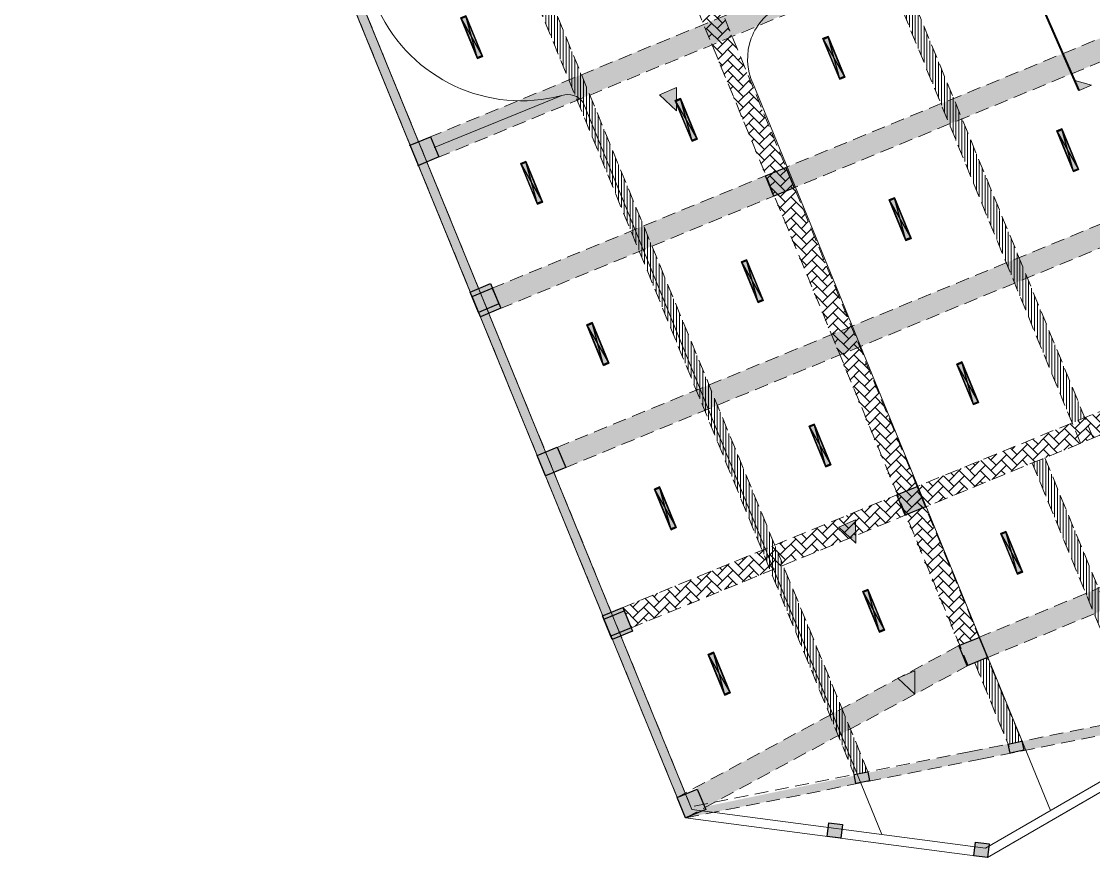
# Model space of a CAD drawing. Header units: inches. Extents: x 1182429 to 1211915, y -922309 to -906718.
# Drawn here: x 1193169 to 1194340, y -918304 to -917391 of the extents above; entities that cross this region are included whole.
import ezdxf

# ---------------------------------------------------------------- set-up
doc = ezdxf.new("R2010")
doc.units = ezdxf.units.IN
doc.header["$LTSCALE"] = 6
doc.linetypes.add('CONTINOUS', pattern=[2000000.0, 1000000.0, 1000000.0])
doc.linetypes.add('DASHED2', pattern=[0.375, 0.25, -0.125])
for name, color, linetype in [('A-CUTOUT', 3, 'CONTINOUS'), ('CELLING', 34, 'Continuous'), ('COLL SIZE', 160, 'Continuous'), ('door', 5, 'Continuous'), ('E-WIRING', 5, 'Continuous'), ('FITTING', 24, 'Continuous')]:
    doc.layers.add(name, color=color, linetype=linetype)
for name, color, linetype, lineweight in [('col hatch', 13, 'Continuous', 30), ('column', 240, 'Continuous', 25), ('DIM-2', 1, 'Continuous', 13), ('Hatch', 251, 'Continuous', 0), ('v.b', 200, 'Continuous', 5), ('W', 250, 'Continuous', 5), ('wall new', 3, 'Continuous', 25)]:
    doc.layers.add(name, color=color, linetype=linetype, lineweight=lineweight)
pattern_1 = [(45, (54985.341, -15499.118), (0, 11.494727835), [24.384, -8.128]), (135, (54991.088, -15493.37), (1e-15, 11.494727835), [24.384, -8.128])]
pattern_2 = [(90, (63759.2494, -15499.1176), (-3.175, 0), [])]
pattern_3 = [(0, (-27.8192783, 2.9401021), (0, 0.001397), [0.001016, -0.000381]), (90, (-27.8192783, 2.9401021), (-0.001397, 0), [0.001016, -0.000381])]

# ---------------------------------------------------------------- blocks, each defined once
blk = doc.blocks.new('sdfdsf')
at = {"lineweight": -3}
blk.add_hatch(color=7, dxfattribs=at).paths.add_polyline_path([(23236.7, 14983.3), (23242.1, 14983.3), (23242.1, 15029.5), (23236.7, 15029.5)])
at = {"layer": 'Hatch'}
h = blk.add_hatch(dxfattribs=at)
h.set_pattern_fill('ANGLE', color=5, scale=0.0002)
h.set_pattern_definition(pattern_3)
h.paths.add_polyline_path([(23236.4, 15029.5), (23242.4, 15029.5), (23242.4, 15030.4), (23236.4, 15030.4)])
h = blk.add_hatch(dxfattribs=at)
h.set_pattern_fill('ANGLE', color=5, scale=0.0002)
h.set_pattern_definition(pattern_3)
h.paths.add_polyline_path([(23236.4, 14983.3), (23242.4, 14983.3), (23242.4, 14982.4), (23236.4, 14982.4)])
for p, q in [((23242.4, 15030.4), (23236.4, 14982.4)), ((23242.4, 14982.4), (23236.4, 15030.4))]:
    blk.add_line(p, q)
at = {"layer": 'CELLING', "color": 5}
for points in [[(23236.4, 14982.4), (23242.4, 14982.4), (23242.4, 15030.4), (23236.4, 15030.4)], [(23242.4, 15029.5), (23236.4, 15029.5), (23236.4, 15030.4), (23242.4, 15030.4)], [(23236.4, 15029.5), (23242.4, 15029.5), (23242.4, 15030.4), (23236.4, 15030.4)], [(23236.7, 14983.3), (23242.1, 14983.3), (23242.1, 15029.5), (23236.7, 15029.5)], [(23236.4, 14983.3), (23242.4, 14983.3), (23242.4, 14982.4), (23236.4, 14982.4)], [(23236.4, 14983.3), (23242.4, 14983.3), (23242.4, 14982.4), (23236.4, 14982.4)]]:
    blk.add_lwpolyline(points, close=True, dxfattribs=at)

msp = doc.modelspace()

# ---------------------------------------------------------------- hatches: boundary and pattern name
at = {"layer": 'A-CUTOUT', "lineweight": 0, "ltscale": 0.3, "true_color": 0xffc6b3}
h = msp.add_hatch(dxfattribs=at)
h.set_pattern_fill('AR-BRSTD', color=31, scale=0.08)
h.set_pattern_definition([(0, (54985.341, -15499.1176), (0, 5.419344), []), (90, (54985.341, -15499.118), (-8.128, 5.419344), [5.419344, -5.419344])])
h.paths.add_polyline_path([(1193662.8, -917497.4), (1193615.9, -917516.8), (1193625, -917538.7), (1194372.8, -917230.3), (1194505.9, -917172.3), (1194594.1, -917133.8), (1194588.3, -917123.3), (1194582.4, -917112.7), (1194489.3, -917153.3), (1194353.7, -917212.5)])
h = msp.add_hatch(dxfattribs=at)
h.set_pattern_fill('AR-BRSTD', color=31, scale=0.08)
h.set_pattern_definition([(0, (63759.2494, -15499.1176), (0, 5.419344), []), (90, (63759.249, -15499.118), (-8.128, 5.419344), [5.419344, -5.419344])])
h.paths.add_polyline_path([(1193754.4, -917855.9), (1194672.3, -917478.6), (1194671.4, -917505), (1193763.5, -917878)])
at = {"layer": 'col hatch', "ltscale": 100, "true_color": 0x52271e}
h = msp.add_hatch(color=19, dxfattribs=at)
h.dxf.hatch_style = 1
h.paths.add_polyline_path([(1194051, -918266.1), (1194065.9, -918268.1), (1194063.9, -918283), (1194049.1, -918281)])
h = msp.add_hatch(color=19, dxfattribs=at)
h.dxf.hatch_style = 1
h.paths.add_polyline_path([(1194211.3, -918287.2), (1194226.1, -918289.2), (1194224.2, -918304.1), (1194209.3, -918302.1)])
at = {"layer": 'COLL SIZE', "lineweight": 25, "ltscale": 100, "true_color": 0xffc6b3}
h = msp.add_hatch(color=31, dxfattribs=at)
h.dxf.hatch_style = 1
h.paths.add_polyline_path([(1194247, -918180.1), (1194261.7, -918177), (1194263.8, -918186.8), (1194249.1, -918189.9)])
h = msp.add_hatch(color=31, dxfattribs=at)
h.dxf.hatch_style = 1
h.paths.add_polyline_path([(1194078.7, -918213.4), (1194093.4, -918210.5), (1194095.4, -918220.3), (1194080.6, -918223.2)])
at = {"layer": 'column', "ltscale": 10, "true_color": 0xffc6b3}
h = msp.add_hatch(color=31, dxfattribs=at)
h.dxf.hatch_style = 1
h.paths.add_polyline_path([(1193593.7, -917525.8), (1193615.8, -917516.6), (1193625, -917538.7), (1193602.9, -917547.9)])
at = {"layer": 'column', "ltscale": 10}
h = msp.add_hatch(color=256, dxfattribs=at)
h.dxf.hatch_style = 1
h.paths.add_polyline_path([(1193593.7, -917525.8), (1193615.8, -917516.6), (1193625, -917538.7), (1193602.9, -917547.9)])
at = {"layer": 'column', "ltscale": 10, "true_color": 0xffc6b3}
h = msp.add_hatch(color=31, dxfattribs=at)
h.dxf.hatch_style = 1
h.paths.add_polyline_path([(1193981.9, -917559.3), (1194004.1, -917550.2), (1194013.2, -917572.3), (1193991, -917581.5)])
at = {"layer": 'column', "ltscale": 10}
h = msp.add_hatch(color=256, dxfattribs=at)
h.dxf.hatch_style = 1
h.paths.add_polyline_path([(1193981.9, -917559.3), (1194004.1, -917550.2), (1194013.2, -917572.3), (1193991, -917581.5)])
h = msp.add_hatch(color=256, dxfattribs=at)
h.dxf.hatch_style = 1
h.paths.add_polyline_path([(1193659.2, -917686.3), (1193681.4, -917677.1), (1193690.6, -917699.3), (1193668.4, -917708.5)])
at = {"layer": 'column', "ltscale": 10, "true_color": 0xffc6b3}
h = msp.add_hatch(color=31, dxfattribs=at)
h.dxf.hatch_style = 1
h.paths.add_polyline_path([(1193661.2, -917691.1), (1193683.3, -917681.9), (1193692.5, -917704), (1193670.4, -917713.3)])
h = msp.add_hatch(color=31, dxfattribs=at)
h.dxf.hatch_style = 1
h.paths.add_polyline_path([(1193732.2, -917865), (1193754.3, -917855.8), (1193763.5, -917878), (1193741.4, -917887.2)])
at = {"layer": 'column', "ltscale": 10}
h = msp.add_hatch(color=256, dxfattribs=at)
h.dxf.hatch_style = 1
h.paths.add_polyline_path([(1193732.2, -917865), (1193754.3, -917855.8), (1193763.5, -917878), (1193741.4, -917887.2)])
at = {"layer": 'column', "ltscale": 10, "true_color": 0xffc6b3}
h = msp.add_hatch(color=31, dxfattribs=at)
h.dxf.hatch_style = 1
h.paths.add_polyline_path([(1194125.2, -917908), (1194147.4, -917898.9), (1194156.5, -917921), (1194134.3, -917930.2)])
at = {"layer": 'column', "ltscale": 10}
h = msp.add_hatch(color=256, dxfattribs=at)
h.dxf.hatch_style = 1
h.paths.add_polyline_path([(1194125.2, -917908), (1194147.4, -917898.9), (1194156.5, -917921), (1194134.3, -917930.2)])
at = {"layer": 'column', "ltscale": 10, "true_color": 0xffc6b3}
h = msp.add_hatch(color=31, dxfattribs=at)
h.dxf.hatch_style = 1
h.paths.add_polyline_path([(1193803.6, -918040.1), (1193825.8, -918030.9), (1193835, -918053.1), (1193812.8, -918062.3)])
at = {"layer": 'column', "ltscale": 10}
h = msp.add_hatch(color=256, dxfattribs=at)
h.dxf.hatch_style = 1
h.paths.add_polyline_path([(1193805.1, -918043.7), (1193827.3, -918034.5), (1193836.5, -918056.7), (1193814.3, -918065.9)])
at = {"layer": 'column', "ltscale": 10, "true_color": 0xffc6b3}
h = msp.add_hatch(color=31, dxfattribs=at)
h.dxf.hatch_style = 1
h.paths.add_polyline_path([(1194192.9, -918072.6), (1194215.1, -918063.5), (1194224.2, -918085.7), (1194202, -918094.8)])
at = {"layer": 'column', "ltscale": 10}
h = msp.add_hatch(color=256, dxfattribs=at)
h.dxf.hatch_style = 1
h.paths.add_polyline_path([(1194192.9, -918072.6), (1194215.1, -918063.5), (1194224.2, -918085.7), (1194202, -918094.8)])
at = {"layer": 'column', "ltscale": 10, "true_color": 0xffc6b3}
h = msp.add_hatch(color=31, dxfattribs=at)
h.dxf.hatch_style = 1
h.paths.add_polyline_path([(1193885.2, -918238.5), (1193907.3, -918229.3), (1193916.5, -918251.4), (1193894.4, -918260.6)])
at = {"layer": 'column', "ltscale": 10}
h = msp.add_hatch(color=256, dxfattribs=at)
h.dxf.hatch_style = 1
h.paths.add_polyline_path([(1193885.2, -918238.5), (1193907.3, -918229.3), (1193916.5, -918251.4), (1193894.4, -918260.6)])
at = {"layer": 'DIM-2', "ltscale": 0.3, "true_color": 0xffc6b3}
h = msp.add_hatch(color=31, dxfattribs=at)
h.dxf.hatch_style = 1
h.paths.add_polyline_path([(1194153.9, -917076.2), (1194158.8, -917087.4), (1194167.3, -917070.3)])
h.paths.add_polyline_path([(1194319.5, -917455.1), (1194324.4, -917466.3), (1194337.9, -917460.4)])
at = {"layer": 'door', "lineweight": 0, "ltscale": 0.3, "true_color": 0xffc6b3}
h = msp.add_hatch(dxfattribs=at)
h.set_pattern_fill('AR-HBONE', color=31, scale=0.08)
h.set_pattern_definition(pattern_1)
h.paths.add_polyline_path([(1195610, -917157.4), (1195271.1, -916983.3), (1195244.4, -916969.6), (1195225.8, -916985.3), (1194679.5, -917287.9), (1194384.2, -917393.9), (1193683.4, -917681.9), (1193692.5, -917704), (1194393.4, -917416.1), (1194678.6, -917313.5), (1194712.2, -917297.3), (1194930.8, -917176.1), (1195220.9, -917015.4), (1195260.2, -917004.6), (1195599.1, -917178.8)])
h = msp.add_hatch(dxfattribs=at)
h.set_pattern_fill('AR-HBONE', color=31, scale=0.08)
h.set_pattern_definition(pattern_1)
h.paths.add_polyline_path([(1193855.7, -917252.2), (1193877.9, -917243.1), (1194215.1, -918063.5), (1194193, -918072.5)])
h = msp.add_hatch(dxfattribs=at)
h.set_pattern_fill('AR-HBONE', color=31, scale=0.08)
h.set_pattern_definition(pattern_1)
h.paths.add_polyline_path([(1194263, -917877.3), (1194508.9, -917776.2), (1194499.8, -917754), (1193825.8, -918031), (1193835, -918053.1)])
h = msp.add_hatch(dxfattribs=at)
h.set_pattern_fill('AR-HBONE', color=31, scale=0.08)
h.set_pattern_definition(pattern_1)
h.paths.add_polyline_path([(1193915.6, -918249.3), (1194202, -918094.8), (1194493.3, -917975.1), (1194839.4, -918020.7), (1195098.2, -918153.6), (1195109.2, -918132.3), (1194850.3, -917999.3), (1194846.5, -917997.4), (1194489.9, -917950.4), (1194484.2, -917952.8), (1194192.9, -918072.6), (1193906.4, -918227.1)])
at = {"layer": 'FITTING', "lineweight": 0, "ltscale": 0.3, "true_color": 0xffc6b3}
h = msp.add_hatch(dxfattribs=at)
h.set_pattern_fill('ANSI31', color=31, angle=45)
h.set_pattern_definition(pattern_2)
h.paths.add_polyline_path([(1194042.4, -918124.8), (1194078.7, -918213.4), (1194093.7, -918210.4), (1193609.7, -917032.6), (1193595.9, -917038.3), (1193806.8, -917551.5), (1193949.3, -917898.4)])
h = msp.add_hatch(dxfattribs=at)
h.set_pattern_fill('ANSI31', color=31, angle=45)
h.set_pattern_definition([(90, (63756.4746, -15500.258), (-3.175, 0), [])])
h.paths.add_polyline_path([(1194066, -917180), (1194330.5, -917823.6), (1194316.7, -917829.3), (1194047.1, -917173.5), (1194061, -917167.8)])
h = msp.add_hatch(dxfattribs=at)
h.set_pattern_fill('ANSI31', color=31, angle=45)
h.set_pattern_definition(pattern_2)
h.paths.add_polyline_path([(1194280.7, -917891.7), (1194273.1, -917873.1), (1194286.9, -917867.4), (1194402.6, -918148.9), (1194387.6, -918151.9)])
h = msp.add_hatch(dxfattribs=at)
h.set_pattern_fill('ANSI31', color=31, angle=45)
h.set_pattern_definition([(90, (63618.3435, -15527.19), (-3.175, 0), [])])
h.paths.add_polyline_path([(1194212.2, -918096), (1194210.3, -918091.4), (1194224.2, -918085.7), (1194261.7, -918177), (1194246.7, -918180)])
at = {"layer": 'W', "ltscale": 10}
h = msp.add_hatch(color=256, dxfattribs=at)
h.dxf.hatch_style = 1
h.paths.add_polyline_path([(1193866.1, -917470.8), (1193884.6, -917488.3), (1193884.4, -917462.8)])
h = msp.add_hatch(color=256, dxfattribs=at)
h.dxf.hatch_style = 1
h.paths.add_polyline_path([(1194061.8, -917943), (1194080.4, -917960.5), (1194080.1, -917935)])
h = msp.add_hatch(color=256, dxfattribs=at)
h.dxf.hatch_style = 1
h.paths.add_polyline_path([(1194126.4, -918108.2), (1194144.9, -918125.7), (1194144.7, -918100.2)])
at = {"layer": 'wall new', "lineweight": 9, "ltscale": 6, "true_color": 0xffc6b3}
h = msp.add_hatch(dxfattribs=at)
h.set_pattern_fill('AR-CONC', color=31, scale=0.06)
h.set_pattern_definition([(50, (73495.981, -15499.118), (10.93108014, -0.95634513), [1.143, -12.573]), (355, (73495.981, -15499.118), (-2.114605285, 11.46341071), [0.9144, -10.05843505]), (100.4514447, (73496.892, -15499.197), (8.816474825, 10.507065115), [0.97140053, -10.68541468]), (46.1842, (73495.981, -15496.07), (16.26474245, -2.52253968), [1.7145, -18.8595]), (96.6355576, (73497.336, -15496.28), (14.24424804, 14.84556748), [1.45710139, -16.02813649]), (351.1841512, (73495.981, -15496.07), (14.24424804, 14.84556748), [1.37159802, -15.08758392]), (21, (73497.505, -15496.832), (9.096863476, -6.13591189), [1.143, -12.573]), (326, (73497.505, -15496.832), (3.7081217, 11.05127797), [0.9144, -10.0584]), (71.451445, (73498.263, -15497.343), (12.80498516, 4.91536613), [0.97140053, -10.68539626]), (37.5, (73495.981, -15499.1176), (0.185316195, 5.073302332), [0, -9.93648, 0, -10.2108, 0, -10.0965]), (7.5, (73495.981, -15499.1176), (4.00917975, 6.01083449), [0, -5.82168, 0, -9.70788, 0, -3.8481]), (327.5, (73492.5824, -15499.1176), (8.13543571, -0.34372464), [0, -3.81, 0, -11.8872, 0, -15.7734]), (317.5, (73491.0584, -15499.1176), (8.887750883, 1.525589462), [0, -4.953, 0, -7.89432, 0, -11.2014])])
h.paths.add_polyline_path([(1194691.6, -918163.4), (1194822.7, -918181.7), (1194931.4, -918175.4), (1195046.1, -918168.8), (1195119.6, -918164.6), (1195256.8, -918164.6), (1195981.2, -916754.8), (1194850.7, -915632.2), (1194198, -915899.7), (1194257.2, -916043.2), (1193169.1, -916488.6), (1193894.4, -918260.6), (1194211.5, -918197.6), (1194511.1, -918138.1)])
h.paths.add_polyline_path([(1194693, -918153.4), (1194823.1, -918171.7), (1194930.9, -918165.5), (1195045.5, -918158.8), (1195119.3, -918154.6), (1195250.7, -918154.6), (1195969, -916756.7), (1194848.3, -915643.9), (1194211.1, -915905.1), (1194270.3, -916048.6), (1193182.1, -916494.1), (1193901.4, -918251.5), (1194209.1, -918187.5), (1194509.1, -918127.7)], flags=16)

# ---------------------------------------------------------------- linework, layer by layer
at = {"layer": 'col hatch', "color": 19, "ltscale": 100, "true_color": 0x52271e, "elevation": -2077.6}
msp.add_lwpolyline([(1194051, -918266.1), (1194065.9, -918268.1), (1194063.9, -918283), (1194049.1, -918281), (1194051, -918266.1)], dxfattribs=at)
at = {"layer": 'col hatch', "color": 19, "ltscale": 100, "true_color": 0x52271e}
msp.add_lwpolyline([(1194211.3, -918287.2), (1194226.1, -918289.2), (1194224.2, -918304.1), (1194209.3, -918302.1), (1194211.3, -918287.2)], dxfattribs=at)
at = {"layer": 'COLL SIZE', "color": 31, "lineweight": 25, "ltscale": 100, "true_color": 0xffc6b3}
msp.add_lwpolyline([(1194247, -918180.1), (1194261.7, -918177), (1194263.8, -918186.8), (1194249.1, -918189.9), (1194247, -918180.1)], dxfattribs=at)
at = {"layer": 'COLL SIZE', "color": 31, "lineweight": 25, "ltscale": 100, "true_color": 0xffc6b3, "elevation": -1037.3}
msp.add_lwpolyline([(1194078.7, -918213.4), (1194093.4, -918210.5), (1194095.4, -918220.3), (1194080.6, -918223.2), (1194078.7, -918213.4)], dxfattribs=at)
at = {"layer": 'column', "color": 31, "ltscale": 10, "true_color": 0xffc6b3}
for points, elevation in [([(1193593.7, -917525.8), (1193615.8, -917516.6), (1193625, -917538.7), (1193602.9, -917547.9), (1193593.7, -917525.8)], -4085.9), ([(1193732.2, -917865), (1193754.3, -917855.8), (1193763.5, -917878), (1193741.4, -917887.2), (1193732.2, -917865)], -2125.9), ([(1193885.2, -918238.5), (1193907.3, -918229.3), (1193916.5, -918251.4), (1193894.4, -918260.6), (1193885.2, -918238.5)], -4086.5)]:
    msp.add_lwpolyline(points, dxfattribs=dict(at, elevation=elevation))
at = {"layer": 'column', "ltscale": 10}
for points, elevation in [([(1193593.7, -917525.8), (1193615.8, -917516.6), (1193625, -917538.7), (1193602.9, -917547.9), (1193593.7, -917525.8)], -4085.9), ([(1193659.2, -917686.3), (1193681.4, -917677.1), (1193690.6, -917699.3), (1193668.4, -917708.5), (1193659.2, -917686.3)], -4085.9), ([(1193732.2, -917865), (1193754.3, -917855.8), (1193763.5, -917878), (1193741.4, -917887.2), (1193732.2, -917865)], -2125.9), ([(1193805.1, -918043.7), (1193827.3, -918034.5), (1193836.5, -918056.7), (1193814.3, -918065.9), (1193805.1, -918043.7)], -4085.9), ([(1193885.2, -918238.5), (1193907.3, -918229.3), (1193916.5, -918251.4), (1193894.4, -918260.6), (1193885.2, -918238.5)], -4086.5)]:
    msp.add_lwpolyline(points, dxfattribs=dict(at, elevation=elevation))
at = {"layer": 'column', "color": 31, "ltscale": 10, "true_color": 0xffc6b3}
for points in [[(1193981.9, -917559.3), (1194004.1, -917550.2), (1194013.2, -917572.3), (1193991, -917581.5), (1193981.9, -917559.3)], [(1193661.2, -917691.1), (1193683.3, -917681.9), (1193692.5, -917704), (1193670.4, -917713.3), (1193661.2, -917691.1)], [(1194125.2, -917908), (1194147.4, -917898.9), (1194156.5, -917921), (1194134.3, -917930.2), (1194125.2, -917908)], [(1193803.6, -918040.1), (1193825.8, -918030.9), (1193835, -918053.1), (1193812.8, -918062.3), (1193803.6, -918040.1)], [(1194192.9, -918072.6), (1194215.1, -918063.5), (1194224.2, -918085.7), (1194202, -918094.8), (1194192.9, -918072.6)]]:
    msp.add_lwpolyline(points, dxfattribs=at)
at = {"layer": 'column', "ltscale": 10}
for points in [[(1193981.9, -917559.3), (1194004.1, -917550.2), (1194013.2, -917572.3), (1193991, -917581.5), (1193981.9, -917559.3)], [(1194125.2, -917908), (1194147.4, -917898.9), (1194156.5, -917921), (1194134.3, -917930.2), (1194125.2, -917908)], [(1194192.9, -918072.6), (1194215.1, -918063.5), (1194224.2, -918085.7), (1194202, -918094.8), (1194192.9, -918072.6)]]:
    msp.add_lwpolyline(points, dxfattribs=at)
at = {"layer": 'DIM-2', "color": 31, "lineweight": 40, "ltscale": 0.3, "true_color": 0xffc6b3}
msp.add_line((1194324.4, -917466.3, 84.6), (1194153.9, -917076.2, 84.6), dxfattribs=at)
at = {"layer": 'DIM-2', "color": 31, "ltscale": 0.3, "true_color": 0xffc6b3}
for p, q in [((1194337.9, -917460.4, 84.6), (1194319.5, -917455.1, 84.6)), ((1194324.4, -917466.3, 84.6), (1194337.9, -917460.4, 84.6))]:
    msp.add_line(p, q, dxfattribs=at)
at = {"layer": 'v.b', "color": 31, "linetype": 'DASHED2', "ltscale": 10, "true_color": 0xffc6b3}
for p, q in [((1193894.4, -918260.6, -4086.5), (1193169.1, -916488.6, 1040.9)), ((1193901.4, -918251.5, -4015.2), (1193182.1, -916494.1, 1040.9)), ((1193595.8, -917038.1, -8055.6), (1194078.7, -918213.4, -1037.3)), ((1193609.7, -917032.4, -8055.6), (1194093.7, -918210.4, 2.1)), ((1194051.9, -917145.6), (1194339.7, -917845.8)), ((1194038, -917151.3), (1194325.8, -917851.5)), ((1193868.8, -917220.9), (1194261.7, -918177)), ((1193592.7, -917526.2, -4085.9), (1194315.8, -917229, -4085.9)), ((1193846.6, -917230), (1194203.1, -918094.3, -14.7)), ((1193601.8, -917548.4, -4085.9), (1194324.9, -917251.2, -4085.9)), ((1193661.2, -917691.1), (1194384.2, -917393.9)), ((1193670.3, -917713.3), (1194393.4, -917416.1)), ((1193732.2, -917865, -2125.9), (1194673.7, -917478.1, 26.3)), ((1193741.4, -917887.2, -2125.9), (1194671.4, -917505, 0.1)), ((1193803.6, -918040.1), (1194527.5, -917742.6)), ((1193812.8, -918062.3), (1194536.7, -917764.8)), ((1194286.9, -917867.5), (1194402.6, -918148.9)), ((1194273.1, -917873.2), (1194387.6, -918151.9)), ((1194192.9, -918072.6), (1194484.2, -917952.9)), ((1194202, -918094.8), (1194493.3, -917975.1)), ((1194192.9, -918072.6), (1193885.3, -918238.4, -4086.5)), ((1194204.2, -918093.7), (1193896.7, -918259.6, -4086.5)), ((1194210.3, -918091.4), (1194247.8, -918182.7)), ((1194204.1, -918188.5, -1059.3), (1194509.1, -918127.7, 1922.5)), ((1194216.6, -918196.6, -957.5), (1194511.1, -918138.1, 1902.7)), ((1193903.9, -918248.1, -3974.2), (1194204.1, -918188.5, -1059.3)), ((1193894.4, -918260.6, -4086.5), (1194216.6, -918196.6, -957.5))]:
    msp.add_line(p, q, dxfattribs=at)
at = {"layer": 'W', "ltscale": 10}
for p, q in [((1193894.4, -918260.6, -4086.5), (1193169.1, -916488.6, 1040.9)), ((1193901.4, -918251.5, -4015.2), (1193182.1, -916494.1, 1040.9)), ((1194222.1, -918293.7, 19.5), (1194509.1, -918127.7, 1922.5)), ((1194224.2, -918304.1), (1194511.1, -918138.1, 1902.7)), ((1193901.4, -918251.5, -4015.2), (1194222.1, -918293.7, 19.5)), ((1193894.4, -918260.6, -4086.5), (1194224.2, -918304.1))]:
    msp.add_line(p, q, dxfattribs=at)
at = {"layer": 'W', "color": 1, "ltscale": 10}
for p, q in [((1193968.2, -917458.8), (1194292.9, -918252.8, 489)), ((1193619.9, -917528.5, 3969.1), (1193759.3, -917471.6, -4086.5)), ((1193782.6, -917479.1, -4086.5), (1194109, -918278.8, 3969.1))]:
    msp.add_line(p, q, dxfattribs=at)
at = {"layer": 'W', "ltscale": 10}
for points, elevation in [([(1194691.6, -918163.4), (1194822.7, -918181.7), (1194931.4, -918175.4), (1195046.1, -918168.8), (1195119.6, -918164.6), (1195256.8, -918164.6), (1195981.2, -916754.8), (1194850.7, -915632.2), (1194198, -915899.7), (1194257.2, -916043.2), (1193169.1, -916488.6), (1193894.4, -918260.6), (1194224.2, -918304.1), (1194511.1, -918138.1), (1194691.6, -918163.4)], 3099.5), ([(1193866.1, -917470.8), (1193884.6, -917488.3), (1193884.4, -917462.8), (1193866.1, -917470.8)], 84.6), ([(1194061.8, -917943), (1194080.4, -917960.5), (1194080.1, -917935), (1194061.8, -917943)], 84.6), ([(1194126.4, -918108.2), (1194144.9, -918125.7), (1194144.7, -918100.2), (1194126.4, -918108.2)], 84.6)]:
    msp.add_lwpolyline(points, dxfattribs=dict(at, elevation=elevation))
at = {"layer": 'W', "ltscale": 10, "elevation": 3099.5}
msp.add_lwpolyline([(1194693, -918153.4), (1194823.1, -918171.7), (1194930.9, -918165.5), (1195045.5, -918158.8), (1195119.3, -918154.6), (1195250.7, -918154.6), (1195969, -916756.7), (1194848.3, -915643.9), (1194211.1, -915905.1), (1194270.3, -916048.6), (1193182.1, -916494.1), (1193901.4, -918251.5), (1194222.1, -918293.7), (1194509.1, -918127.7)], close=True, dxfattribs=at)
at = {"layer": 'W', "color": 1, "ltscale": 10}
for centre, radius, start, end in [((1193715.2, -917305.1, -4086.5), 172.3, 205.1379, 284.8342), ((1194027, -917431.7), 64.8, 114.4267, 204.782), ((1193766, -917490.9, -4086.5), 20.4, 35.3716, 109.1316)]:
    msp.add_arc(centre, radius, start, end, dxfattribs=at)

# ---------------------------------------------------------------- block references
at = {"layer": 'E-WIRING', "xscale": -1, "rotation": 22.34151359089078}
for p in [(1220860.1, -922453.8, 17.9), (1221255.7, -922476.5), (1221094.4, -922544.3, 17.9), (1221511.1, -922577.4), (1220925.5, -922613, 17.9), (1221328.1, -922652.6), (1221166.7, -922720.4, 17.9), (1220997.9, -922789.1, 17.9), (1221401.8, -922832), (1221240.5, -922899.9, 17.9), (1221071.6, -922968.6, 17.9), (1221449.8, -923017.1, -17.9), (1221299.2, -923080.5), (1221130.4, -923149.2)]:
    msp.add_blockref('sdfdsf', p, dxfattribs=at)

doc.saveas('drawing.dxf')
